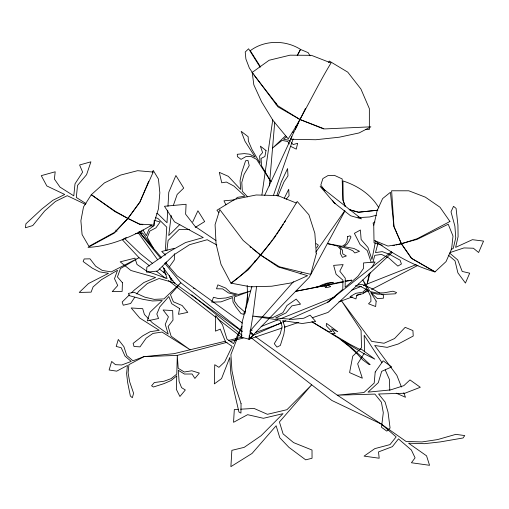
<?xml version="1.0" encoding="UTF-8"?>
<svg xmlns="http://www.w3.org/2000/svg" width="509" height="509" viewBox="0 0 509 509"><rect width="100%" height="100%" fill="white"/><g stroke="black" fill="none" stroke-linecap="round" stroke-linejoin="round"><path stroke-width="0.76" d="M174.422 253.692L174.32 259.876L169.287 266.926M164.324 268.784L164.095 272.709L164.585 268.777M165.101 255.423L165.19 253.851M165.374 250.708L166.748 227.129L157.873 218.406L155.678 217.737M167.735 210.242L167.003 222.751L158.14 214.073L156.74 213.487M167.964 206.336L168.784 192.268L175.885 175.516L183.736 188.088L177.196 194.406L173.295 205.591M217.795 318.838L241.552 337.276L249.035 339.223L249.334 335.259M254.831 262.383L254.945 260.799M269.35 186.014L274.733 122.09M276.19 104.784L276.323 103.212M166.837 250.683L168.116 240.452L179.257 229.355L189.482 229.521M171.228 215.492L168.727 235.552L179.836 224.526M256.593 286.363L252.82 316.121L249.035 339.223L282.158 327.981M244.975 313.639L247.66 294.768M261.906 194.941L272.773 119.634M369.254 273.371L367.18 283.977L363.496 285.454M375.254 242.723L371.964 259.507L367.918 247.399L361.135 239.51L360.404 230.017L354.391 233.332L360.118 244.581L367.282 250.619L371.093 262.046M370.177 272.684L367.18 283.977L416.171 264.623M372.97 262.148L374.764 255.372L381.489 254.405L388.755 257.955L397.853 266.092L401.423 264.012L400.119 260.201L389.43 254.258L382.221 251.643L375.502 252.591L377.888 243.582M251.936 286.421L242.087 322.21L241.552 337.276L243.187 338.071L230.163 341.494M276.89 195.411L281.273 181.948L287.591 168.555L287.986 175.859L284.06 181.745L277.869 196.232M273.346 195.666L293.152 138.906M148.717 181.185L139.981 202.022L127.918 218.45L114.366 233.052L88.012 247.387C111.051 246.28 132.734 236.31 152.356 224.793L139.663 224.132L127.918 218.45L115.104 211.687L91.346 194.648L83.521 206.902L80.886 220.76L82.095 234.585L88.935 246.369L114.487 232.378L127.918 218.45L139.816 202.111L153.222 172.061L137.564 170.687L120.671 175.058L104.472 182.871L91.257 194.756L114.881 211.057L127.918 218.45L139.708 224.297M152.331 172.564L153.234 170.413L158.445 179.009L159.839 192.739L158.452 208.862L153.05 226.168L149.907 225.729M165.915 263.293L166.538 261.906M192.701 221.975L197.918 210.777L204.669 221.58L195.214 227.459M264.642 195.392L291.943 136.667M295.271 129.509L298.598 122.351M284.207 198.364L288.718 189.278L289.067 195.774L286.141 199.28M305.4 108.506L290.442 139.275L315.866 139.733L339.35 137.195L359.087 132.944L370.902 126.817L324.5 128.936L299.928 119.488L278.009 106.896L252.203 72.405L253.838 84.876L261.671 101.94L273.123 120.627L288.215 138.836C304.108 114.531 315.917 87.764 331.047 62.97L311.432 55.328L290.022 55.176L269.127 60.253L252.025 72.545L252.986 73.78M328.61 62.461L329.317 61.061L347.768 72.157L360.938 89.062L369.356 108.633L369.356 129.451L365.411 129.432M344.962 210.872L309.268 277.303L249.035 339.223M371.589 267.804L375.044 262.001L363.521 262.943L363.49 268.434L357.897 276.381L345.14 287.305L345.261 278.156L339.796 271.163L343.149 264.604L333.63 265.38L336.125 274.313L342.926 280.154L342.799 289.309L327.669 302.27L289.405 319.238M316.611 247.959L318.335 245.141L316.197 243.614M364.247 353.24L357.668 363.82L362.325 378.206L349.588 372.582L352.75 356.154L361.53 347.781L361.078 330.5L341.545 300.87L371.627 341.374L384.06 343.251L394.545 338.555L405.17 327.344L412.92 330.57L413.225 336.035L398.216 344.02L387.152 347.367L374.681 345.484L396.855 375.343L401.455 387.031M276.018 235.4L273.327 239.236M276.871 234.089L283.284 224.259M284.563 222.293L285.422 220.982M134.783 297.192L130.635 303.498L123.242 305.203L122.179 302.009L129.388 294.896M136.857 294.043L138.512 291.523L147.324 283.526L159.088 278.506L175.083 283.061M315.796 252.14L344.733 210.726M272.34 240.452L248.252 269.783L230.997 283.15L250.593 286.822L271.755 286.223L291.861 282.788L307.614 275.713L278.181 266.926L260.57 255.041L252.464 248.716M235.864 199.083L237.251 197.403L244.867 196.143L233.905 186.059L226.41 182.05L221.739 182.782L219.309 172.354L228.312 176.324L240.598 189.418L240.083 180.561L241.8 172.271L245.612 160.761L247.978 160.418L249.219 165.616L244.091 174.364L241.8 182.394L242.322 191.257L247.609 196.888M281.464 322.763L253.31 335.246L250.046 330.971L293.419 281.7M300.215 273.982L301.786 272.2M131.608 292.707L134.376 289.971L143.862 282.54L155.589 277.513L130.928 270.495L120.2 261.83L134.949 258.152L137.004 264.445L146.936 271.252M250.931 337.575L253.393 335.227M285.364 136.024L272.55 148.049L282.075 140.414L287.795 141.477L289.316 143.952M392.229 252.458L328.082 312.399L312.272 317.762M286.631 136.756L283.545 139.231L289.271 140.299L290.245 141.362M391.529 251.701L327.669 302.27L335.176 296.753M122.421 239.675L126.321 237.474M374.968 221.981L373.052 223.037L373.778 225.194M371.519 289.506L418.048 265.291M451.133 249.429L453.245 248.462L455.759 237.728L454.893 226.136L451.012 211.833L453.513 206.336L456.089 208.378L457.922 225.15L458.094 236.647L455.606 247.38L472.403 239.682L483.55 241.094L478.619 252.509L473.395 248.233L463.966 247.928L450.02 252.553M292.249 132.493L293.623 131.882M282.909 322.121L285.797 320.842M250.046 330.971L252.254 330.086M261.092 326.543L278.041 319.741M280.249 318.857L334.031 297.281M351.713 290.187L361.288 286.344M252.509 333.669L251.02 334.222L250.237 331.62M255.486 332.574L281.547 322.973M338.873 301.85L352.279 296.912M356.745 295.271L360.467 293.897M363.445 292.802L368.656 290.881M295.551 126.467L297.014 125.946M284.416 327.217L298.726 322.362M135.305 233.739L138.919 233.427M343.085 281.502L316.763 287.095L323.851 285.148L326.364 283.933L333.344 282.317L327.599 282.998L321.904 284.824L321.052 285.702L313.97 287.655L295.774 291.282L321.364 286.344L325.582 286.045L326.625 286.478L325.187 287.617L328.515 287.203L330.678 286.612L329.73 285.854L328.031 285.568L323.858 285.867L343.569 281.986M227.103 342.296L177.304 355.384L143.932 356.65L132.932 360.786L126.766 355.498L123.935 346.744L118.298 339.471L116.205 346.438L121.212 347.73L125.042 356.141L131.214 361.428L121.778 364.972L115.441 364.673L111.675 361.447L109.104 369.992L116.695 371.156L127.422 365.443L126.607 373.6L127.664 382.552L130.355 396.021L132.334 397.726L133.593 393.266L129.661 381.801L128.103 372.785L128.923 364.648L143.932 356.65L174.002 353.672L225.436 341.189M376.374 215.231L369.731 216.968L360.092 217.528L357.865 216.987M174.511 248.277L161.709 251.471L165.056 254.608M228.503 340.445L241.552 337.276L241.902 335.094L191.696 294.838M345.057 281.655L351.732 280.147L345.242 280.911M392.948 245.662L394.494 245.332M396.04 245.001L416.986 239.415L448.232 224.234L453.004 236.068L451.604 249.003L446.043 261.601L434.998 271.851L411.38 258.317L401.448 243.843L393.896 226.6L390.435 192.281L382.628 198.58L377.137 210.611L373.746 225.602L374.039 242.799L382.284 245.262M234.617 199.84L223.96 200.82L225.932 204.834M238.263 409.331L234.318 409.56L233.548 422.311L247.609 414.682L263.427 418.296L283.029 413.652L261.098 435.717L244.18 447.354L231.869 450.338L230.889 466.638L252.063 453.443L276.126 425.753L279.797 437.765L288.953 447.373L305.693 459.843L312.049 458.259L312.011 450.032L293.572 442.607L283.099 433.897L279.428 421.955L311.712 384.804L286.968 409.694L267.441 414.307L254.029 408.422L240.623 409.198M139.371 232.091L142.253 232.257L141.368 230.997M140.363 233.51L143.252 233.682L153.432 248.239L147.286 237.436L149.811 231.099L155.913 227.86L160.112 221.956L154.106 220.321M358.26 284.175L362.688 284.684L371.385 288.349L380.089 293.33M355.237 285.765L360.404 286.357L368.013 290.308M140.49 224.405L142.844 224.736M349.791 209.778L358.686 212.177L377.869 210.204L358.253 212.266L349.129 209.651M147.68 271.52L167.073 278.576L163.739 268.141M172.977 280.726L170.789 279.931L169.357 275.452M193.426 288.164L194.89 288.698M323.629 128.936L299.928 119.488L277.997 105.859L253.946 75.014M296.238 202.996L277.774 195.583L256.218 194.972L234.929 199.261L216.923 210.249L218.927 212.654M396.218 393.177L405.482 397.262L403.752 392.878M85.506 204.395L67.239 195.685L55.443 201.462L44.671 210.961L32.748 225.576L25.45 227.752L25.908 223.807L41.751 209.084L52.917 200.272L64.732 194.489L46.841 185.957L41.267 175.656L55.188 171.781L54.399 179.053L59.992 187.102L73.786 195.85L75.014 183.813L82.643 172.157L79.595 164.973L90.907 161.824L86.581 174.689L77.527 185.416L76.305 197.454L86.04 203.625M290.83 146.42L296.263 149.137L297.631 143.315L293.159 144.556L291.218 142.425M334.235 202.862L350.586 215.746L361.498 218.889L320.116 186.358L334.235 202.862L335.628 203.555M216.84 244.994L207.208 239.726L189.59 244.689L174.04 254.742L157.535 271.036L146.662 272.239L146.815 267.27L169.319 251.631L185.569 242.532L203.244 237.557L174.511 221.835L164.439 206.266L186.084 204.287L185.62 214.187L195.208 226.518L215.969 240.566M381.432 294.1L383.442 295.245L383.449 298.198L377.455 298.637L371.042 292.796M312.494 322.07L328.591 331.626L331.887 331.652L326.25 325.747L326.498 323.387L337.728 331.696L331.524 328.865L335.202 333.611L331.862 333.567L349.931 344.294L359.246 349.149L361.505 349.289L374.789 359.119L364.368 353.946L341.946 340.209L352.043 348.156L370.138 364.609L368.98 364.482L362.529 359.717L356.281 352.941L348.932 346.241L338.829 338.294L311.852 321.758M255.333 336.614L337.308 395.181L381.33 424.092L406.067 441.449L421.923 441.946L437.613 439.579L455.841 434.355L464.742 435.577L463.063 437.975L440.361 441.901L424.442 443.689L408.562 443.199L426.555 455.835L429.558 465.296L411.412 462.751L415.077 457.839L411.399 450.058L398.471 438.898L392.356 446.66L378.511 451.916L379.186 458.234L364.081 456.115L374.84 448.62L390.009 444.599L396.136 436.881L381.33 424.092L331.919 400.5L251.554 338.065M242.042 331.499L174.358 283.004L162.282 266.22M242.5 323.094L177.068 275.821L165.762 262.631M149.646 265.946L139.014 257.694L122.255 239.688M156.517 271.284L165.272 278.073M168.403 280.504L215.918 317.381M249.97 246.77L251.217 247.743M242.214 331.302L180.822 282.756L164.7 263.159M152.636 263.528L140.242 253.59L124.336 238.307M159.457 268.994L166.278 274.466M169.993 277.443L171.857 278.938M449.886 253.304L457.699 259.876L462.21 271.437L469.692 273.187L465.423 283.068L457.884 272.843L454.989 260.773L448.397 255.206M115.817 230.125L116.949 231.213M148.628 318.914L144.41 314.492L142.698 308.689L131.195 307.964L139.752 318.049L159.241 330.322L150.187 331.696L142.806 335.775L133.129 343.371L134.02 346.514L140.013 346.864L146.14 338.192L152.942 333.433L162.002 332.059L190.112 349.766L171.132 336.214L168.148 326.466L173.003 320.11L172.666 310.592L163.109 309.981L168.428 316.852L165.24 324.392L168.205 334.12L152.318 322.782L149.684 320.021M139.142 231.557L161.652 257.834M139.002 231.926L160.666 258.26M325.136 190.805L320.797 185.142L322.891 178.557L327.911 175.611L334.388 175.338L342.182 178.926L342.773 199.961L345.255 206.578M332.377 200.241L334.305 202.76M138.13 232.651L157.637 259.768M252.827 73.213L249.346 68.009L245.892 58.999L245.223 52.02L248.615 48.794L260.188 67.258M378.868 207.914C371.252 194.565 357.375 185.511 342.945 180.949L343.251 200.482L345.376 206.705M260.385 66.692L250.282 50.703C264.648 39.855 285.524 39.874 300.558 49.411L297.231 55.564L300.507 49.437L308.161 52.656L310.045 55.793M143.029 229.966L146.338 235.769L148.863 229.444L154.418 225.252L154.151 221.021M382.024 362.739L364.177 335.196L364.635 351.783M385.218 369.941L389.36 379.3L389.811 390.346M247.202 285.492L247.737 302.149M241.056 403.662L240.942 413.13L238.918 411.972L233.72 389.544L230.851 373.701L229.769 357.483L221.542 378.62L214.346 383.881L214.741 364.705L218.927 367.345L224.685 361.874L232.174 346.387L225.608 341.902L220.282 329.132L215.422 331.136L215.74 315.599L222.509 324.787L226.989 339.115L233.516 343.613L241.947 326.186L230.895 354.582L231.97 370.743L235.273 386.197L241.056 403.662M176.725 375.954L176.343 389.353L179.919 396.492L185.327 389.97L181.573 387.648L179.085 381.406L178.328 370.304L184.449 374.039L192.09 373.988L194.883 378.448L199.35 373.072L191.836 370.775L184.303 372.003L178.188 368.287L177.304 355.384L176.776 374.09L171.1 378.658L163.981 381.235L154.335 382.539L151.567 385.809L153.476 387.005L164.14 383.57L171.037 380.528L176.725 375.954M122.427 282.724L122.147 291.396L112.222 291.638L117.738 285.517L114.506 278.671L117.515 270.273L101.393 279.708L93.09 286.898L91.105 292.147L79.239 292.44L88.496 283.538L108.512 273.295L99.484 271.851L92.288 268.154L83.139 261.531L84.17 258.96L89.998 258.827L95.667 266.201L102.271 270.438L111.293 271.876L139.014 257.694L120.436 268.561L117.458 276.928L122.427 282.724M375.203 372.003L374.198 383.061L363.916 392.554L337.308 395.181L374.891 394.1L381.4 402.18L383.296 412.672L381.502 427.28L386.802 431.129L390.072 428.05L388.036 412.175L385.103 402.078L378.594 393.998L404.89 393.241L420.307 387.273L409.98 379.924L403.834 385.657L390.473 389.932L368.032 392.146L378.302 382.653L381.667 371.36L391.688 366.906L383.131 360.817L375.203 372.003M376.157 301.118L375.655 306.545L368.522 303.784L370.953 301.366L370.832 296.785L367.415 289.576L363.445 293.489L356.758 295.398L355.956 298.923L350.103 296.658L355.81 293.305L362.828 292.166L366.798 288.266L362.841 279.918L370.164 291.568L376.806 293.012L383.99 292.828L392.942 291.199L396.581 292.56L395.353 293.808L384.715 294.348L377.551 294.177L370.896 292.739L376.157 301.118M347.602 236.64L347.055 241.139L345.401 244.225L342.118 246.305L327.382 243.595L337.639 246.089L340.845 249.703L340.228 253.266L342.385 257.363L346.374 255.951L342.761 253.883L342.436 250.091L339.229 246.477L347.914 248.589L352.845 250.778L354.818 252.979L359.519 251.319L353.901 248.468L343.575 246.572L346.845 244.485L348.862 241.59L350.987 236.939L349.976 235.82L347.602 236.64M284.881 326.899L283.869 334.184L280.351 345.433L276.947 347.1L274.275 343.67L280.23 333.872L282.139 326.473L279.925 320.174L252.82 316.121L272.5 317.737L282.858 312.711L286.987 305.515L296.143 299.101L300.539 304.14L291.873 305.877L285.956 312.959L275.585 317.991L292.599 319.385L303.797 318.22L310.127 315.135L315.663 321.478L302.257 323.514L282.648 320.587L284.881 326.899M179.562 308.53L178.481 314.314L187.789 312.354L182.127 305.502L173.378 301.812L170.458 294.66L180.822 282.756L163.943 298.904L154.214 299.362L144.823 297.161L134.077 292.268L128.459 293.407L129.286 295.653L142.914 299.317L152.496 300.978L162.244 300.52L150.034 312.195L147.305 320.88L158.56 318.507L156.823 314.021L159.826 306.863L168.823 296.531L171.743 303.708L179.562 308.53M266.016 150.511L264.89 156.511L261.092 158.42L261.518 165.667L270.979 181.751L256.587 159.33L250.892 156.403L246.051 156.524L241.043 159.368L237.385 156.632L237.283 154.284L244.345 153.616L249.455 154.176L255.162 157.109L245.007 141.279L241.183 131.341L248.15 136.717L248.373 141.05L252.019 149.531L260.048 163.173L259.628 155.932L262.599 152.605L260.366 146.147L266.016 150.511M316.286 253.826L310.725 274.357L279.295 266.748L260.57 255.041L243.143 240.433L219.805 209.587L215.078 224.685L216.083 243.919L220.995 264.311L231.041 283.348C259.813 262.3 278.996 231.436 297.211 201.469L308.899 214.773L314.848 233.294L316.286 253.826M244.435 311.75L243.665 314.301L241.043 313.62L235.699 306.692L233.02 302.022L232.696 297.574L220.925 301.869L211.738 302.136L213.468 297.269L218.431 298.554L225.958 297.975L236.513 295.004L228.42 292.904L222.592 288.889L216.497 288.775L217.89 284.855L225.646 288.056L230.348 292.37L238.435 294.463L250.67 291.014L234.331 296.976L234.662 301.411L237.938 306.049L244.435 311.75M449.943 221.485L417.323 238.651L401.448 243.843L387.953 246.063L374.739 240.649C393.056 254.042 413.149 265.647 435.068 271.933L411.635 258.349L401.448 243.843L393.985 226.473L391.612 190.78L408.822 190.799L425.371 197.168L439.999 207.246L449.943 221.485"/></g></svg>
